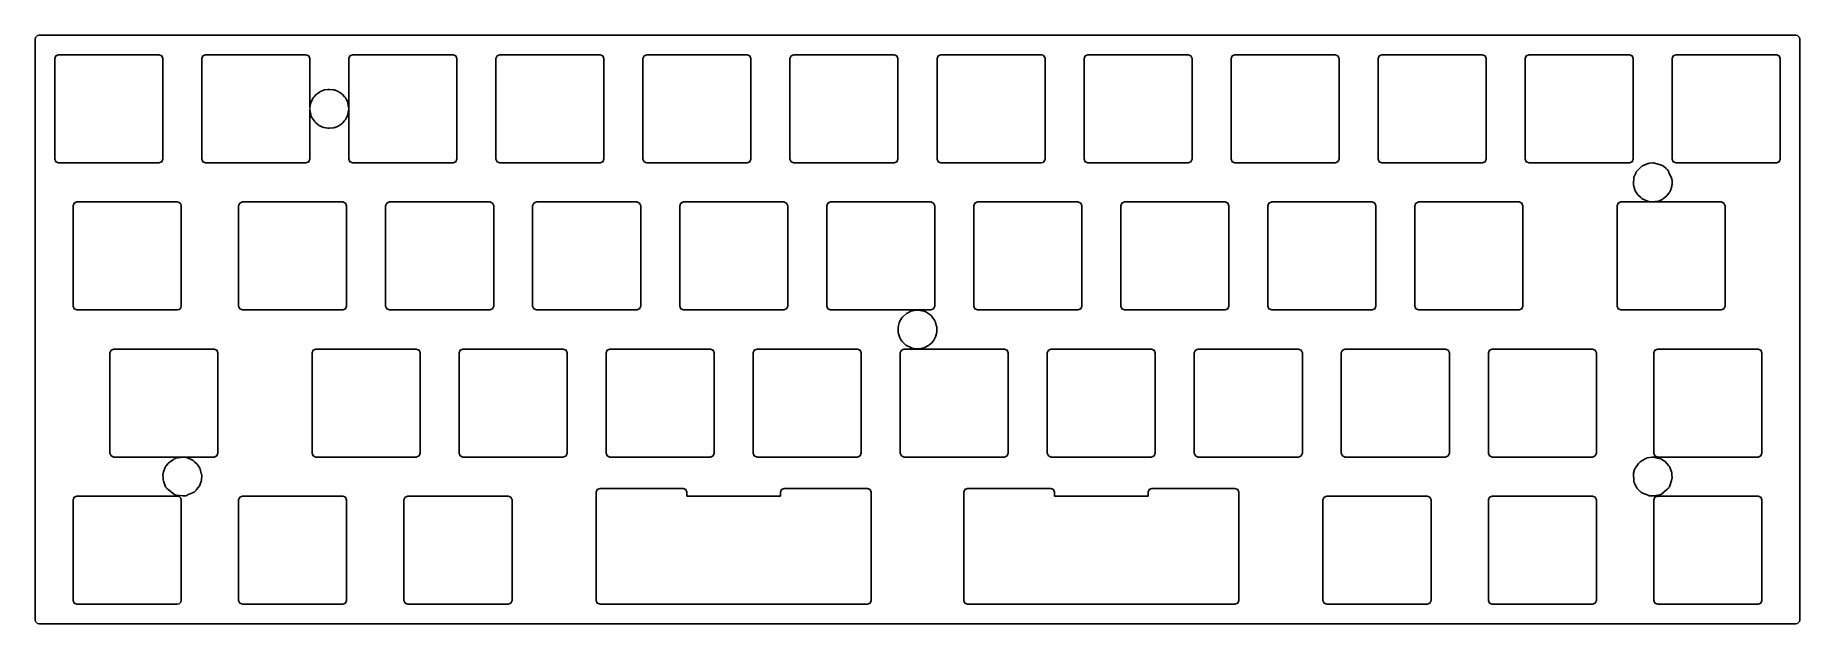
# Model space of a CAD drawing. Extents: x -114 to 114, y -38 to 38.
import ezdxf

# ---------------------------------------------------------------- set-up
doc = ezdxf.new("R2010")
doc.units = 0
doc.header["$MEASUREMENT"] = 0
doc.layers.add('VISIBLE', color=7, linetype='CONTINUOUS')

msp = doc.modelspace()

# ---------------------------------------------------------------- linework, layer by layer
at = {"layer": 'VISIBLE'}
for p, q in [((-114.3, -37.6), (-114.3, 37.6)), ((-113.8, 38.1), (113.8, 38.1)), ((114.3, 37.6), (114.3, -37.6)), ((-111.63, 35.43), (-111.78, 35.08)), ((-111.78, 35.08), (-111.78, 22.08)), ((-111.28, 35.58), (-111.63, 35.43)), ((-111.28, 35.58), (-98.28, 35.58)), ((-97.92, 35.43), (-98.28, 35.58)), ((-97.78, 35.08), (-97.92, 35.43)), ((-97.78, 22.08), (-97.78, 35.08)), ((-92.58, 35.43), (-92.73, 35.08)), ((-92.73, 35.08), (-92.73, 22.08)), ((-92.23, 35.58), (-92.58, 35.43)), ((-79.23, 35.58), (-92.23, 35.58)), ((-78.87, 35.43), (-79.23, 35.58)), ((-78.73, 35.08), (-78.87, 35.43)), ((-78.73, 28.63), (-78.73, 35.08)), ((-73.53, 35.43), (-73.68, 35.08)), ((-73.68, 22.08), (-73.68, 35.08)), ((-73.18, 35.58), (-73.53, 35.43)), ((-60.18, 35.58), (-73.18, 35.58)), ((-59.82, 35.43), (-60.18, 35.58)), ((-59.68, 35.08), (-59.82, 35.43)), ((-59.68, 22.08), (-59.68, 35.08)), ((-54.48, 35.43), (-54.63, 35.08)), ((-54.63, 35.08), (-54.63, 22.08)), ((-54.13, 35.58), (-54.48, 35.43)), ((-41.13, 35.58), (-54.13, 35.58)), ((-40.77, 35.43), (-41.13, 35.58)), ((-40.63, 35.08), (-40.77, 35.43)), ((-40.63, 22.08), (-40.63, 35.08)), ((-35.43, 35.43), (-35.58, 35.08)), ((-35.58, 35.08), (-35.58, 22.08)), ((-35.08, 35.58), (-35.43, 35.43)), ((-22.08, 35.58), (-35.08, 35.58)), ((-21.72, 35.43), (-22.08, 35.58)), ((-21.58, 35.08), (-21.72, 35.43)), ((-21.58, 22.08), (-21.58, 35.08)), ((-16.38, 35.43), (-16.52, 35.08)), ((-16.52, 35.08), (-16.52, 22.08)), ((-16.02, 35.58), (-16.38, 35.43)), ((-3.03, 35.58), (-16.02, 35.58)), ((-2.67, 35.43), (-3.03, 35.58)), ((-2.53, 35.08), (-2.67, 35.43)), ((-2.53, 22.08), (-2.53, 35.08)), ((2.67, 35.43), (2.53, 35.08)), ((2.53, 35.08), (2.53, 22.08)), ((3.03, 35.58), (2.67, 35.43)), ((16.02, 35.58), (3.03, 35.58)), ((16.27, 35.51), (16.02, 35.58)), ((16.46, 35.33), (16.27, 35.51)), ((16.46, 35.33), (16.52, 35.08)), ((16.52, 22.08), (16.52, 35.08)), ((21.72, 35.43), (21.58, 35.08)), ((21.58, 35.08), (21.58, 22.08)), ((22.08, 35.58), (21.72, 35.43)), ((35.08, 35.58), (22.08, 35.58)), ((35.43, 35.43), (35.08, 35.58)), ((35.58, 35.08), (35.43, 35.43)), ((35.58, 22.08), (35.58, 35.08)), ((40.77, 35.43), (40.63, 35.08)), ((40.63, 35.08), (40.63, 22.08)), ((41.13, 35.58), (40.77, 35.43)), ((54.13, 35.58), (41.13, 35.58)), ((54.48, 35.43), (54.13, 35.58)), ((54.63, 35.08), (54.48, 35.43)), ((54.63, 22.08), (54.63, 35.08)), ((59.82, 35.43), (59.68, 35.08)), ((59.68, 35.08), (59.68, 22.08)), ((60.18, 35.58), (59.82, 35.43)), ((73.18, 35.58), (60.18, 35.58)), ((73.18, 35.58), (73.53, 35.43)), ((73.53, 35.43), (73.68, 35.08)), ((73.68, 35.08), (73.68, 22.08)), ((78.73, 35.08), (78.87, 35.43)), ((78.73, 22.08), (78.73, 35.08)), ((78.87, 35.43), (79.23, 35.58)), ((79.23, 35.58), (92.23, 35.58)), ((92.23, 35.58), (92.58, 35.43)), ((92.58, 35.43), (92.73, 35.08)), ((92.73, 35.08), (92.73, 22.08)), ((97.78, 35.08), (97.92, 35.43)), ((97.78, 22.08), (97.78, 35.08)), ((97.92, 35.43), (98.28, 35.58)), ((98.28, 35.58), (111.28, 35.58)), ((111.28, 35.58), (111.63, 35.43)), ((111.63, 35.43), (111.78, 35.08)), ((111.78, 35.08), (111.78, 22.08)), ((-78.33, 29.94), (-78.52, 29.54)), ((-78.31, 29.97), (-78.33, 29.94)), ((-78.29, 30), (-78.31, 29.97)), ((-78.26, 30.03), (-78.29, 30)), ((-78.26, 30.03), (-78.24, 30.06)), ((-78.24, 30.06), (-78.22, 30.09)), ((-78.22, 30.09), (-77.9, 30.44)), ((-77.87, 30.46), (-77.9, 30.44)), ((-77.83, 30.5), (-77.87, 30.46)), ((-77.79, 30.54), (-77.83, 30.5)), ((-77.79, 30.54), (-77.76, 30.56)), ((-77.76, 30.56), (-77.73, 30.58)), ((-77.73, 30.58), (-77.39, 30.8)), ((-77.39, 30.8), (-77.34, 30.83)), ((-77.34, 30.83), (-77.29, 30.85)), ((-77.29, 30.85), (-77.24, 30.88)), ((-77.24, 30.88), (-76.96, 30.98)), ((-76.96, 30.98), (-76.91, 31)), ((-76.91, 31), (-76.86, 31.02)), ((-76.86, 31.02), (-76.8, 31.03)), ((-76.4, 31.08), (-76.8, 31.03)), ((-76.4, 31.08), (-76.36, 31.09)), ((-76.36, 31.09), (-76.3, 31.09)), ((-76.3, 31.09), (-76.23, 31.1)), ((-76.23, 31.1), (-76.17, 31.09)), ((-76.17, 31.09), (-75.7, 31.04)), ((-75.7, 31.04), (-75.64, 31.03)), ((-75.64, 31.03), (-75.57, 31.02)), ((-75.57, 31.02), (-75.5, 31)), ((-75.5, 31), (-75.45, 30.98)), ((-75.45, 30.98), (-75.04, 30.81)), ((-75.04, 30.81), (-75.01, 30.8)), ((-75.01, 30.8), (-74.96, 30.77)), ((-74.96, 30.77), (-74.91, 30.74)), ((-74.91, 30.74), (-74.88, 30.72)), ((-74.88, 30.72), (-74.85, 30.7)), ((-74.85, 30.7), (-74.58, 30.51)), ((-74.58, 30.51), (-74.55, 30.49)), ((-74.55, 30.49), (-74.51, 30.45)), ((-74.51, 30.45), (-74.24, 30.13)), ((-74.24, 30.13), (-74.18, 30.07)), ((-74.18, 30.07), (-74.15, 30.03)), ((-74.15, 30.03), (-74.13, 30)), ((-74.13, 30), (-74.1, 29.95)), ((-74.1, 29.95), (-74.07, 29.9)), ((-74.07, 29.9), (-73.87, 29.52)), ((-78.72, 28.69), (-78.73, 28.65)), ((-78.73, 28.65), (-78.73, 28.63)), ((-78.73, 28.52), (-78.73, 28.5)), ((-78.73, 22.08), (-78.73, 28.52)), ((-78.73, 28.5), (-78.72, 28.47)), ((-78.63, 29.22), (-78.72, 28.69)), ((-78.72, 28.47), (-78.72, 28.43)), ((-78.72, 28.43), (-78.71, 28.39)), ((-78.71, 28.39), (-78.62, 27.86)), ((-78.62, 29.26), (-78.63, 29.22)), ((-78.61, 29.3), (-78.62, 29.26)), ((-78.62, 27.86), (-78.61, 27.82)), ((-78.6, 29.33), (-78.61, 29.3)), ((-78.61, 27.82), (-78.6, 27.79)), ((-78.59, 29.37), (-78.6, 29.33)), ((-78.6, 27.79), (-78.58, 27.73)), ((-78.58, 29.41), (-78.59, 29.37)), ((-78.57, 29.44), (-78.58, 29.41)), ((-78.58, 27.73), (-78.46, 27.46)), ((-78.54, 29.49), (-78.57, 29.44)), ((-78.52, 29.54), (-78.54, 29.49)), ((-78.46, 27.46), (-78.43, 27.39)), ((-74.03, 27.33), (-73.83, 27.72)), ((-73.87, 29.52), (-73.85, 29.47)), ((-73.85, 29.47), (-73.82, 29.42)), ((-73.83, 27.72), (-73.82, 27.75)), ((-73.82, 29.42), (-73.81, 29.38)), ((-73.82, 27.75), (-73.8, 27.8)), ((-73.81, 29.38), (-73.8, 29.34)), ((-73.8, 29.34), (-73.79, 29.31)), ((-73.8, 27.8), (-73.79, 27.86)), ((-73.79, 29.31), (-73.7, 28.76)), ((-73.79, 27.86), (-73.7, 28.39)), ((-73.7, 28.76), (-73.69, 28.73)), ((-73.7, 28.39), (-73.69, 28.43)), ((-73.69, 28.73), (-73.69, 28.69)), ((-73.69, 28.69), (-73.68, 28.65)), ((-73.68, 28.5), (-73.69, 28.47)), ((-73.69, 28.47), (-73.69, 28.43)), ((-73.68, 28.65), (-73.68, 28.62)), ((-73.68, 28.62), (-73.68, 28.58)), ((-73.68, 28.58), (-73.68, 28.54)), ((-73.68, 28.54), (-73.68, 28.5)), ((-78.43, 27.39), (-78.4, 27.34)), ((-78.4, 27.34), (-78.38, 27.31)), ((-78.38, 27.31), (-78.36, 27.28)), ((-78.36, 27.28), (-78.13, 26.96)), ((-78.13, 26.96), (-78.11, 26.93)), ((-78.11, 26.93), (-78.09, 26.9)), ((-78.09, 26.9), (-78.06, 26.88)), ((-78.06, 26.88), (-78.04, 26.85)), ((-78.04, 26.85), (-77.99, 26.81)), ((-77.99, 26.81), (-77.95, 26.78)), ((-77.95, 26.78), (-77.65, 26.51)), ((-77.65, 26.51), (-77.62, 26.49)), ((-77.62, 26.49), (-77.57, 26.46)), ((-77.57, 26.46), (-77.53, 26.43)), ((-77.53, 26.43), (-77.16, 26.25)), ((-77.16, 26.25), (-77.13, 26.24)), ((-77.13, 26.24), (-77.07, 26.22)), ((-77.07, 26.22), (-77.02, 26.2)), ((-77.02, 26.2), (-76.97, 26.18)), ((-76.97, 26.18), (-76.91, 26.17)), ((-76.91, 26.17), (-76.4, 26.07)), ((-76.4, 26.07), (-76.36, 26.07)), ((-76.36, 26.07), (-76.3, 26.06)), ((-76.3, 26.06), (-76.23, 26.06)), ((-76.23, 26.06), (-76.17, 26.07)), ((-76.17, 26.07), (-75.7, 26.12)), ((-75.7, 26.12), (-75.64, 26.13)), ((-75.64, 26.13), (-75.57, 26.14)), ((-75.57, 26.14), (-75.52, 26.16)), ((-75.52, 26.16), (-75.48, 26.17)), ((-75.48, 26.17), (-75.45, 26.18)), ((-75.45, 26.18), (-75.04, 26.35)), ((-75.04, 26.35), (-75.01, 26.36)), ((-75.01, 26.36), (-74.96, 26.39)), ((-74.96, 26.39), (-74.91, 26.42)), ((-74.91, 26.42), (-74.88, 26.44)), ((-74.88, 26.44), (-74.85, 26.46)), ((-74.85, 26.46), (-74.58, 26.65)), ((-74.58, 26.65), (-74.55, 26.67)), ((-74.55, 26.67), (-74.51, 26.71)), ((-74.51, 26.71), (-74.46, 26.76)), ((-74.46, 26.76), (-74.18, 27.09)), ((-74.18, 27.09), (-74.14, 27.14)), ((-74.14, 27.14), (-74.12, 27.17)), ((-74.12, 27.17), (-74.09, 27.21)), ((-74.09, 27.21), (-74.06, 27.26)), ((-74.06, 27.26), (-74.05, 27.29)), ((-74.05, 27.29), (-74.03, 27.33)), ((-111.78, 22.08), (-111.63, 21.72)), ((-111.63, 21.72), (-111.28, 21.58)), ((-98.28, 21.58), (-111.28, 21.58)), ((-97.92, 21.72), (-98.28, 21.58)), ((-97.78, 22.08), (-97.92, 21.72)), ((-92.58, 21.72), (-92.73, 22.08)), ((-92.23, 21.58), (-92.58, 21.72)), ((-79.23, 21.58), (-92.23, 21.58)), ((-79.23, 21.58), (-78.87, 21.72)), ((-78.87, 21.72), (-78.73, 22.08)), ((-73.68, 22.08), (-73.53, 21.72)), ((-73.53, 21.72), (-73.18, 21.58)), ((-73.18, 21.58), (-60.18, 21.58)), ((-60.18, 21.58), (-59.82, 21.72)), ((-59.82, 21.72), (-59.68, 22.08)), ((-54.63, 22.08), (-54.48, 21.72)), ((-54.48, 21.72), (-54.13, 21.58)), ((-54.13, 21.58), (-41.13, 21.58)), ((-41.13, 21.58), (-40.77, 21.72)), ((-40.77, 21.72), (-40.63, 22.08)), ((-35.58, 22.08), (-35.43, 21.72)), ((-35.43, 21.72), (-35.08, 21.58)), ((-35.08, 21.58), (-22.08, 21.58)), ((-22.08, 21.58), (-21.72, 21.72)), ((-21.72, 21.72), (-21.58, 22.08)), ((-16.52, 22.08), (-16.38, 21.72)), ((-16.38, 21.72), (-16.02, 21.58)), ((-16.02, 21.58), (-3.03, 21.58)), ((-3.03, 21.58), (-2.67, 21.72)), ((-2.67, 21.72), (-2.53, 22.08)), ((2.67, 21.72), (2.53, 22.08)), ((3.03, 21.58), (2.67, 21.72)), ((16.02, 21.58), (3.03, 21.58)), ((16.27, 21.64), (16.02, 21.58)), ((16.46, 21.83), (16.27, 21.64)), ((16.52, 22.08), (16.46, 21.83)), ((21.72, 21.72), (21.58, 22.08)), ((22.08, 21.58), (21.72, 21.72)), ((22.08, 21.58), (35.08, 21.58)), ((35.08, 21.58), (35.43, 21.72)), ((35.43, 21.72), (35.58, 22.08)), ((40.63, 22.08), (40.77, 21.72)), ((40.77, 21.72), (41.13, 21.58)), ((41.13, 21.58), (54.13, 21.58)), ((54.13, 21.58), (54.48, 21.72)), ((54.48, 21.72), (54.63, 22.08)), ((59.68, 22.08), (59.82, 21.72)), ((59.82, 21.72), (60.18, 21.58)), ((60.18, 21.58), (73.18, 21.58)), ((73.53, 21.72), (73.18, 21.58)), ((73.68, 22.08), (73.53, 21.72)), ((78.87, 21.72), (78.73, 22.08)), ((79.23, 21.58), (78.87, 21.72)), ((92.23, 21.58), (79.23, 21.58)), ((92.58, 21.72), (92.23, 21.58)), ((92.73, 22.08), (92.58, 21.72)), ((93.66, 20.97), (93.18, 20.49)), ((93.69, 21), (93.66, 20.97)), ((93.71, 21.03), (93.69, 21)), ((93.74, 21.05), (93.71, 21.03)), ((93.81, 21.12), (93.74, 21.05)), ((93.85, 21.15), (93.81, 21.12)), ((93.9, 21.18), (93.85, 21.15)), ((93.95, 21.21), (93.9, 21.18)), ((94.46, 21.42), (93.95, 21.21)), ((94.5, 21.44), (94.46, 21.42)), ((94.53, 21.45), (94.5, 21.44)), ((94.56, 21.47), (94.53, 21.45)), ((94.62, 21.49), (94.56, 21.47)), ((94.67, 21.5), (94.62, 21.49)), ((94.71, 21.51), (94.67, 21.5)), ((94.75, 21.51), (94.71, 21.51)), ((94.82, 21.52), (94.75, 21.51)), ((94.86, 21.52), (94.82, 21.52)), ((95.29, 21.58), (94.86, 21.52)), ((95.33, 21.58), (95.29, 21.58)), ((95.38, 21.57), (95.33, 21.58)), ((95.44, 21.56), (95.38, 21.57)), ((95.51, 21.55), (95.44, 21.56)), ((95.51, 21.55), (96.4, 21.27)), ((96.4, 21.27), (96.44, 21.26)), ((96.44, 21.26), (96.47, 21.25)), ((96.51, 21.23), (96.47, 21.25)), ((96.54, 21.22), (96.51, 21.23)), ((96.54, 21.22), (96.58, 21.2)), ((96.58, 21.2), (96.61, 21.18)), ((96.61, 21.18), (96.66, 21.15)), ((97, 20.84), (96.66, 21.15)), ((97, 20.84), (97.04, 20.8)), ((97.07, 20.78), (97.04, 20.8)), ((97.11, 20.74), (97.07, 20.78)), ((97.15, 20.7), (97.11, 20.74)), ((97.15, 20.7), (97.19, 20.66)), ((97.22, 20.61), (97.19, 20.66)), ((97.22, 20.61), (97.24, 20.58)), ((97.28, 20.52), (97.24, 20.58)), ((97.92, 21.72), (97.78, 22.08)), ((98.28, 21.58), (97.92, 21.72)), ((111.28, 21.58), (98.28, 21.58)), ((111.63, 21.72), (111.28, 21.58)), ((111.78, 22.08), (111.63, 21.72)), ((92.76, 18.97), (92.8, 19.63)), ((92.76, 18.93), (92.76, 18.97)), ((92.76, 18.89), (92.76, 18.93)), ((92.76, 18.86), (92.76, 18.89)), ((92.76, 18.82), (92.76, 18.86)), ((92.76, 18.78), (92.76, 18.82)), ((92.76, 18.74), (92.76, 18.78)), ((92.77, 18.71), (92.76, 18.74)), ((92.78, 18.67), (92.77, 18.71)), ((92.79, 18.61), (92.78, 18.67)), ((92.81, 18.56), (92.79, 18.61)), ((92.8, 19.63), (92.81, 19.67)), ((92.81, 19.67), (92.82, 19.7)), ((92.92, 18.1), (92.81, 18.56)), ((92.82, 19.74), (92.84, 19.78)), ((92.82, 19.7), (92.82, 19.74)), ((92.84, 19.78), (92.85, 19.81)), ((92.85, 19.81), (93.05, 20.26)), ((93.05, 20.26), (93.07, 20.29)), ((93.07, 20.29), (93.08, 20.33)), ((93.08, 20.33), (93.1, 20.36)), ((93.1, 20.36), (93.12, 20.41)), ((93.12, 20.41), (93.16, 20.46)), ((93.16, 20.46), (93.18, 20.49)), ((97.3, 20.48), (97.28, 20.52)), ((97.31, 20.45), (97.3, 20.48)), ((97.33, 20.4), (97.31, 20.45)), ((97.35, 20.34), (97.33, 20.4)), ((97.73, 19.53), (97.35, 20.34)), ((97.64, 18.24), (97.73, 18.58)), ((97.73, 19.53), (97.74, 19.49)), ((97.73, 18.58), (97.74, 18.61)), ((97.74, 19.45), (97.74, 19.49)), ((97.75, 19.42), (97.74, 19.45)), ((97.74, 18.65), (97.75, 18.71)), ((97.74, 18.61), (97.74, 18.65)), ((97.75, 19.38), (97.75, 19.42)), ((97.76, 19.34), (97.75, 19.38)), ((97.75, 18.71), (97.76, 18.76)), ((97.76, 19.31), (97.76, 19.34)), ((97.76, 19.27), (97.76, 19.31)), ((97.76, 18.76), (97.76, 19.27)), ((-109.25, 16.38), (-109.4, 16.03)), ((-109.4, 16.03), (-109.4, 3.03)), ((-108.9, 16.53), (-109.25, 16.38)), ((-95.9, 16.53), (-108.9, 16.53)), ((-95.9, 16.53), (-95.65, 16.46)), ((-95.46, 16.28), (-95.65, 16.46)), ((-95.4, 16.03), (-95.46, 16.28)), ((-95.4, 3.03), (-95.4, 16.03)), ((-87.82, 16.38), (-87.96, 16.03)), ((-87.96, 16.03), (-87.96, 3.03)), ((-87.82, 16.38), (-87.46, 16.53)), ((-87.46, 16.53), (-74.46, 16.53)), ((-74.11, 16.38), (-74.46, 16.53)), ((-73.96, 16.03), (-74.11, 16.38)), ((-73.96, 3.03), (-73.96, 16.03)), ((-68.77, 16.38), (-68.92, 16.03)), ((-68.92, 16.03), (-68.92, 3.03)), ((-68.42, 16.53), (-68.77, 16.38)), ((-55.41, 16.53), (-68.42, 16.53)), ((-55.06, 16.38), (-55.41, 16.53)), ((-54.91, 16.03), (-55.06, 16.38)), ((-54.91, 3.03), (-54.91, 16.03)), ((-49.72, 16.38), (-49.86, 16.03)), ((-49.86, 16.03), (-49.86, 3.03)), ((-49.36, 16.53), (-49.72, 16.38)), ((-36.36, 16.53), (-49.36, 16.53)), ((-36.01, 16.38), (-36.36, 16.53)), ((-35.86, 16.03), (-36.01, 16.38)), ((-35.86, 3.03), (-35.86, 16.03)), ((-30.67, 16.38), (-30.81, 16.03)), ((-30.81, 16.03), (-30.81, 3.03)), ((-30.31, 16.53), (-30.67, 16.38)), ((-17.31, 16.53), (-30.31, 16.53)), ((-16.96, 16.38), (-17.31, 16.53)), ((-16.81, 16.03), (-16.96, 16.38)), ((-16.81, 3.03), (-16.81, 16.03)), ((-11.62, 16.38), (-11.76, 16.03)), ((-11.76, 16.03), (-11.76, 3.03)), ((-11.26, 16.53), (-11.62, 16.38)), ((1.74, 16.53), (-11.26, 16.53)), ((1.74, 16.53), (2.09, 16.38)), ((2.09, 16.38), (2.24, 16.03)), ((2.24, 16.03), (2.24, 3.03)), ((7.29, 16.03), (7.43, 16.38)), ((7.29, 3.03), (7.29, 16.03)), ((7.43, 16.38), (7.79, 16.53)), ((7.79, 16.53), (20.79, 16.53)), ((20.79, 16.53), (21.14, 16.38)), ((21.14, 16.38), (21.29, 16.03)), ((21.29, 16.03), (21.29, 3.03)), ((26.34, 16.03), (26.49, 16.38)), ((26.34, 3.03), (26.34, 16.03)), ((26.49, 16.38), (26.84, 16.53)), ((39.84, 16.53), (26.84, 16.53)), ((40.19, 16.38), (39.84, 16.53)), ((40.34, 16.03), (40.19, 16.38)), ((40.34, 3.03), (40.34, 16.03)), ((45.53, 16.38), (45.39, 16.03)), ((45.39, 16.03), (45.39, 3.03)), ((45.89, 16.53), (45.53, 16.38)), ((58.89, 16.53), (45.89, 16.53)), ((59.24, 16.38), (58.89, 16.53)), ((59.39, 16.03), (59.24, 16.38)), ((59.39, 3.03), (59.39, 16.03)), ((64.58, 16.38), (64.44, 16.03)), ((64.44, 16.03), (64.44, 3.03)), ((64.94, 16.53), (64.58, 16.38)), ((64.94, 16.53), (77.94, 16.53)), ((77.94, 16.53), (78.29, 16.38)), ((78.29, 16.38), (78.44, 16.03)), ((78.44, 16.03), (78.44, 3.03)), ((90.63, 16.03), (90.78, 16.38)), ((90.63, 3.03), (90.63, 16.03)), ((90.78, 16.38), (91.13, 16.53)), ((91.13, 16.53), (104.13, 16.53)), ((92.94, 18.04), (92.92, 18.1)), ((92.97, 17.99), (92.94, 18.04)), ((93, 17.94), (92.97, 17.99)), ((93.23, 17.55), (93, 17.94)), ((93.25, 17.52), (93.23, 17.55)), ((93.27, 17.49), (93.25, 17.52)), ((93.32, 17.43), (93.27, 17.49)), ((93.68, 17.12), (93.32, 17.43)), ((93.7, 17.09), (93.68, 17.12)), ((93.77, 17.03), (93.7, 17.09)), ((93.82, 16.99), (93.77, 17.03)), ((93.86, 16.96), (93.82, 16.99)), ((93.91, 16.94), (93.86, 16.96)), ((93.95, 16.92), (93.91, 16.94)), ((93.98, 16.9), (93.95, 16.92)), ((94.02, 16.89), (93.98, 16.9)), ((94.57, 16.63), (94.02, 16.89)), ((94.63, 16.61), (94.57, 16.63)), ((94.68, 16.6), (94.63, 16.61)), ((94.72, 16.59), (94.68, 16.6)), ((94.76, 16.58), (94.72, 16.59)), ((94.81, 16.58), (94.76, 16.58)), ((95.2, 16.53), (94.81, 16.58)), ((95.25, 16.53), (95.2, 16.53)), ((95.29, 16.53), (95.25, 16.53)), ((95.55, 16.55), (95.29, 16.53)), ((95.61, 16.56), (95.55, 16.55)), ((95.67, 16.56), (95.61, 16.56)), ((95.72, 16.58), (95.67, 16.56)), ((95.77, 16.59), (95.72, 16.58)), ((96.12, 16.68), (95.77, 16.59)), ((96.15, 16.69), (96.12, 16.68)), ((96.19, 16.71), (96.15, 16.69)), ((96.22, 16.72), (96.19, 16.71)), ((96.48, 16.85), (96.22, 16.72)), ((96.48, 16.85), (96.51, 16.87)), ((96.51, 16.87), (96.55, 16.89)), ((96.55, 16.89), (96.59, 16.92)), ((96.59, 16.92), (96.66, 16.96)), ((96.66, 16.96), (96.97, 17.21)), ((96.97, 17.21), (97.03, 17.26)), ((97.07, 17.3), (97.03, 17.26)), ((97.1, 17.35), (97.07, 17.3)), ((97.1, 17.35), (97.14, 17.39)), ((97.14, 17.39), (97.38, 17.7)), ((97.38, 17.7), (97.4, 17.73)), ((97.43, 17.78), (97.4, 17.73)), ((97.43, 17.78), (97.46, 17.83)), ((97.46, 17.83), (97.59, 18.09)), ((97.59, 18.09), (97.6, 18.13)), ((97.6, 18.13), (97.62, 18.16)), ((97.62, 18.16), (97.63, 18.2)), ((97.63, 18.2), (97.64, 18.24)), ((104.13, 16.53), (104.49, 16.38)), ((104.49, 16.38), (104.63, 16.03)), ((104.63, 16.03), (104.63, 3.03)), ((-109.4, 3.03), (-109.25, 2.67)), ((-109.25, 2.67), (-108.9, 2.53)), ((-108.9, 2.53), (-95.9, 2.53)), ((-95.9, 2.53), (-95.65, 2.59)), ((-95.65, 2.59), (-95.46, 2.78)), ((-95.46, 2.78), (-95.4, 3.03)), ((-87.96, 3.03), (-87.82, 2.67)), ((-87.82, 2.67), (-87.46, 2.53)), ((-87.46, 2.53), (-74.46, 2.53)), ((-74.46, 2.53), (-74.11, 2.67)), ((-74.11, 2.67), (-73.96, 3.03)), ((-68.92, 3.03), (-68.77, 2.67)), ((-68.77, 2.67), (-68.42, 2.53)), ((-68.42, 2.53), (-55.41, 2.53)), ((-55.41, 2.53), (-55.06, 2.67)), ((-55.06, 2.67), (-54.91, 3.03)), ((-49.86, 3.03), (-49.72, 2.67)), ((-49.72, 2.67), (-49.36, 2.53)), ((-49.36, 2.53), (-36.36, 2.53)), ((-36.36, 2.53), (-36.01, 2.67)), ((-36.01, 2.67), (-35.86, 3.03)), ((-30.81, 3.03), (-30.67, 2.67)), ((-30.67, 2.67), (-30.31, 2.53)), ((-30.31, 2.53), (-17.31, 2.53)), ((-17.31, 2.53), (-16.96, 2.67)), ((-16.96, 2.67), (-16.81, 3.03)), ((-11.76, 3.03), (-11.62, 2.67)), ((-11.62, 2.67), (-11.26, 2.53)), ((-11.26, 2.53), (0, 2.53)), ((-1.01, 2.3), (-1.35, 2.13)), ((-0.97, 2.33), (-1.01, 2.3)), ((-0.91, 2.35), (-0.97, 2.33)), ((-0.86, 2.37), (-0.91, 2.35)), ((-0.81, 2.38), (-0.86, 2.37)), ((-0.22, 2.5), (-0.81, 2.38)), ((-0.19, 2.5), (-0.22, 2.5)), ((-0.15, 2.51), (-0.19, 2.5)), ((-0.11, 2.52), (-0.15, 2.51)), ((-0.07, 2.52), (-0.11, 2.52)), ((-0.04, 2.52), (-0.07, 2.52)), ((0, 2.53), (-0.04, 2.52)), ((1.74, 2.53), (0, 2.53)), ((0, 2.53), (0.04, 2.52)), ((0.04, 2.52), (0.07, 2.52)), ((0.07, 2.52), (0.11, 2.52)), ((0.11, 2.52), (0.15, 2.51)), ((0.15, 2.51), (0.82, 2.37)), ((0.82, 2.37), (0.86, 2.36)), ((0.86, 2.36), (0.89, 2.35)), ((0.89, 2.35), (0.95, 2.34)), ((0.95, 2.34), (1, 2.32)), ((1, 2.32), (1.05, 2.29)), ((1.05, 2.29), (1.1, 2.27)), ((2.09, 2.67), (1.74, 2.53)), ((2.24, 3.03), (2.09, 2.67)), ((7.43, 2.67), (7.29, 3.03)), ((7.43, 2.67), (7.79, 2.53)), ((7.79, 2.53), (20.79, 2.53)), ((21.14, 2.67), (20.79, 2.53)), ((21.29, 3.03), (21.14, 2.67)), ((26.49, 2.67), (26.34, 3.03)), ((26.84, 2.53), (26.49, 2.67)), ((26.84, 2.53), (39.84, 2.53)), ((39.84, 2.53), (40.19, 2.67)), ((40.19, 2.67), (40.34, 3.03)), ((45.39, 3.03), (45.53, 2.67)), ((45.89, 2.53), (45.53, 2.67)), ((45.89, 2.53), (58.89, 2.53)), ((58.89, 2.53), (59.24, 2.67)), ((59.24, 2.67), (59.39, 3.03)), ((64.44, 3.03), (64.58, 2.67)), ((64.58, 2.67), (64.94, 2.53)), ((77.94, 2.53), (64.94, 2.53)), ((78.29, 2.67), (77.94, 2.53)), ((78.44, 3.03), (78.29, 2.67)), ((90.78, 2.67), (90.63, 3.03)), ((91.13, 2.53), (90.78, 2.67)), ((104.13, 2.53), (91.13, 2.53)), ((104.49, 2.67), (104.13, 2.53)), ((104.63, 3.03), (104.49, 2.67)), ((-2.49, 0.33), (-2.5, 0.29)), ((-2.5, 0.29), (-2.5, 0.25)), ((-2.5, 0.25), (-2.5, 0.21)), ((-2.5, 0.21), (-2.49, -0.36)), ((-2.48, 0.4), (-2.49, 0.36)), ((-2.49, 0.36), (-2.49, 0.33)), ((-2.46, 0.51), (-2.48, 0.44)), ((-2.48, 0.44), (-2.48, 0.4)), ((-2.37, 0.86), (-2.46, 0.51)), ((-2.35, 0.93), (-2.37, 0.86)), ((-2.32, 0.98), (-2.35, 0.93)), ((-2.28, 1.07), (-2.32, 0.98)), ((-2.03, 1.49), (-2.28, 1.07)), ((-2, 1.54), (-2.03, 1.49)), ((-1.97, 1.58), (-2, 1.54)), ((-1.94, 1.61), (-1.97, 1.58)), ((-1.9, 1.65), (-1.94, 1.61)), ((-1.86, 1.69), (-1.9, 1.65)), ((-1.48, 2.04), (-1.86, 1.69)), ((-1.43, 2.08), (-1.48, 2.04)), ((-1.39, 2.11), (-1.43, 2.08)), ((-1.35, 2.13), (-1.39, 2.11)), ((1.1, 2.27), (1.58, 1.94)), ((1.58, 1.94), (1.62, 1.92)), ((1.62, 1.92), (1.66, 1.89)), ((1.66, 1.89), (1.71, 1.85)), ((1.71, 1.85), (1.73, 1.83)), ((1.73, 1.83), (1.76, 1.8)), ((1.76, 1.8), (1.79, 1.77)), ((1.79, 1.77), (1.81, 1.75)), ((1.85, 1.7), (1.81, 1.75)), ((1.85, 1.7), (2.2, 1.2)), ((2.2, 1.2), (2.23, 1.16)), ((2.23, 1.16), (2.25, 1.12)), ((2.25, 1.12), (2.28, 1.07)), ((2.28, 1.07), (2.3, 1.02)), ((2.3, 1.02), (2.32, 0.97)), ((2.32, 0.97), (2.34, 0.92)), ((2.34, 0.92), (2.35, 0.88)), ((2.35, 0.88), (2.48, 0.44)), ((2.48, 0.44), (2.49, 0.4)), ((2.49, 0.4), (2.5, 0.37)), ((2.5, 0.37), (2.5, 0.33)), ((2.5, 0.33), (2.5, 0.29)), ((2.5, 0.29), (2.51, 0.25)), ((2.5, -0.27), (2.51, 0.25)), ((-2.49, -0.36), (-2.49, -0.4)), ((-2.49, -0.4), (-2.49, -0.44)), ((-2.49, -0.44), (-2.48, -0.47)), ((-2.48, -0.47), (-2.47, -0.51)), ((-2.47, -0.51), (-2.46, -0.55)), ((-2.46, -0.55), (-2.32, -0.96)), ((-2.32, -0.96), (-2.31, -1.01)), ((-2.31, -1.01), (-2.29, -1.07)), ((-2.26, -1.12), (-2.29, -1.07)), ((-2.26, -1.12), (-2.24, -1.17)), ((-2.24, -1.17), (-2.01, -1.5)), ((-2.01, -1.5), (-1.96, -1.58)), ((-1.96, -1.58), (-1.92, -1.62)), ((-1.92, -1.62), (-1.89, -1.66)), ((-1.89, -1.66), (-1.85, -1.7)), ((-1.85, -1.7), (-1.82, -1.73)), ((-1.82, -1.73), (-1.77, -1.76)), ((-1.49, -2.04), (-1.77, -1.76)), ((-1.49, -2.04), (-1.41, -2.09)), ((-1.41, -2.09), (-0.85, -2.34)), ((1.01, -2.3), (1.35, -2.13)), ((1.35, -2.13), (1.39, -2.11)), ((1.39, -2.11), (1.43, -2.08)), ((1.43, -2.08), (1.48, -2.04)), ((1.48, -2.04), (1.7, -1.86)), ((1.7, -1.86), (1.73, -1.84)), ((1.73, -1.84), (1.76, -1.81)), ((1.76, -1.81), (1.78, -1.78)), ((1.78, -1.78), (1.81, -1.75)), ((1.81, -1.75), (2.03, -1.5)), ((2.03, -1.5), (2.06, -1.45)), ((2.06, -1.45), (2.09, -1.41)), ((2.09, -1.41), (2.11, -1.38)), ((2.11, -1.38), (2.26, -1.12)), ((2.26, -1.12), (2.29, -1.07)), ((2.29, -1.07), (2.31, -1.02)), ((2.31, -1.02), (2.33, -0.96)), ((2.33, -0.96), (2.45, -0.54)), ((2.45, -0.54), (2.47, -0.49)), ((2.47, -0.49), (2.48, -0.45)), ((2.48, -0.41), (2.49, -0.38)), ((2.48, -0.45), (2.48, -0.41)), ((2.49, -0.34), (2.5, -0.3)), ((2.49, -0.38), (2.49, -0.34)), ((2.5, -0.3), (2.5, -0.27)), ((-104.63, -3.03), (-104.49, -2.67)), ((-104.63, -16.03), (-104.63, -3.03)), ((-104.49, -2.67), (-104.13, -2.53)), ((-104.13, -2.53), (-91.13, -2.53)), ((-91.13, -2.53), (-90.78, -2.67)), ((-90.63, -3.03), (-90.78, -2.67)), ((-90.63, -16.03), (-90.63, -3.03)), ((-78.29, -2.67), (-78.44, -3.03)), ((-78.44, -3.03), (-78.44, -16.03)), ((-77.94, -2.53), (-78.29, -2.67)), ((-64.94, -2.53), (-77.94, -2.53)), ((-64.58, -2.67), (-64.94, -2.53)), ((-64.44, -3.03), (-64.58, -2.67)), ((-64.44, -16.03), (-64.44, -3.03)), ((-59.24, -2.67), (-59.39, -3.03)), ((-59.39, -3.03), (-59.39, -16.03)), ((-58.89, -2.53), (-59.24, -2.67)), ((-45.89, -2.53), (-58.89, -2.53)), ((-45.53, -2.67), (-45.89, -2.53)), ((-45.39, -3.03), (-45.53, -2.67)), ((-45.39, -16.03), (-45.39, -3.03)), ((-40.19, -2.67), (-40.34, -3.03)), ((-40.34, -3.03), (-40.34, -16.03)), ((-39.84, -2.53), (-40.19, -2.67)), ((-26.84, -2.53), (-39.84, -2.53)), ((-26.49, -2.67), (-26.84, -2.53)), ((-26.34, -3.03), (-26.49, -2.67)), ((-26.34, -16.03), (-26.34, -3.03)), ((-21.14, -2.67), (-21.29, -3.03)), ((-21.29, -3.03), (-21.29, -16.03)), ((-20.79, -2.53), (-21.14, -2.67)), ((-7.79, -2.53), (-20.79, -2.53)), ((-7.43, -2.67), (-7.79, -2.53)), ((-7.29, -3.03), (-7.43, -2.67)), ((-7.29, -16.03), (-7.29, -3.03)), ((-2.09, -2.67), (-2.24, -3.03)), ((-2.24, -3.03), (-2.24, -16.03)), ((-1.74, -2.53), (-2.09, -2.67)), ((0, -2.53), (-1.74, -2.53)), ((-0.85, -2.34), (-0.8, -2.37)), ((-0.8, -2.37), (-0.75, -2.39)), ((-0.75, -2.39), (-0.69, -2.41)), ((-0.69, -2.41), (-0.64, -2.43)), ((-0.64, -2.43), (-0.61, -2.44)), ((-0.61, -2.44), (-0.57, -2.45)), ((-0.57, -2.45), (-0.53, -2.45)), ((-0.53, -2.45), (-0.49, -2.46)), ((-0.49, -2.46), (-0.46, -2.46)), ((-0.46, -2.46), (-0.04, -2.52)), ((-0.04, -2.52), (0, -2.53)), ((0, -2.53), (0.04, -2.52)), ((0, -2.53), (11.26, -2.53)), ((0.04, -2.52), (0.07, -2.52)), ((0.07, -2.52), (0.11, -2.52)), ((0.11, -2.52), (0.15, -2.51)), ((0.15, -2.51), (0.19, -2.5)), ((0.19, -2.5), (0.22, -2.5)), ((0.22, -2.5), (0.81, -2.38)), ((0.81, -2.38), (0.86, -2.37)), ((0.86, -2.37), (0.91, -2.35)), ((0.91, -2.35), (0.97, -2.33)), ((0.97, -2.33), (1.01, -2.3)), ((11.62, -2.67), (11.26, -2.53)), ((11.76, -3.03), (11.62, -2.67)), ((11.76, -16.03), (11.76, -3.03)), ((16.81, -3.03), (16.96, -2.67)), ((16.81, -16.03), (16.81, -3.03)), ((16.96, -2.67), (17.31, -2.53)), ((17.31, -2.53), (30.31, -2.53)), ((30.67, -2.67), (30.31, -2.53)), ((30.67, -2.67), (30.81, -3.03)), ((30.81, -3.03), (30.81, -16.03)), ((35.86, -3.03), (36.01, -2.67)), ((35.86, -16.03), (35.86, -3.03)), ((36.36, -2.53), (36.01, -2.67)), ((36.36, -2.53), (49.36, -2.53)), ((49.72, -2.67), (49.36, -2.53)), ((49.72, -2.67), (49.86, -3.03)), ((49.86, -3.03), (49.86, -16.03)), ((54.91, -3.03), (55.06, -2.67)), ((54.91, -16.03), (54.91, -3.03)), ((55.41, -2.53), (55.06, -2.67)), ((55.41, -2.53), (68.42, -2.53)), ((68.42, -2.53), (68.77, -2.67)), ((68.77, -2.67), (68.92, -3.03)), ((68.92, -3.03), (68.92, -16.03)), ((73.96, -3.03), (74.11, -2.67)), ((73.96, -16.03), (73.96, -3.03)), ((74.11, -2.67), (74.46, -2.53)), ((74.46, -2.53), (87.46, -2.53)), ((87.46, -2.53), (87.82, -2.67)), ((87.82, -2.67), (87.96, -3.03)), ((87.96, -3.03), (87.96, -16.03)), ((95.4, -3.03), (95.54, -2.67)), ((95.4, -16.03), (95.4, -3.03)), ((95.54, -2.67), (95.9, -2.53)), ((95.9, -2.53), (108.9, -2.53)), ((108.9, -2.53), (109.25, -2.67)), ((109.25, -2.67), (109.4, -3.03)), ((109.4, -3.03), (109.4, -16.03)), ((-104.49, -16.38), (-104.63, -16.03)), ((-104.13, -16.53), (-104.49, -16.38)), ((-104.13, -16.53), (-91.13, -16.53)), ((-97.68, -18.44), (-97.46, -17.83)), ((-97.46, -17.83), (-97.43, -17.78)), ((-97.43, -17.78), (-97.4, -17.73)), ((-97.4, -17.73), (-97.38, -17.7)), ((-97.38, -17.7), (-97.14, -17.39)), ((-97.14, -17.39), (-97.1, -17.35)), ((-97.1, -17.35), (-97.07, -17.3)), ((-97.07, -17.3), (-97.03, -17.26)), ((-97.03, -17.26), (-96.97, -17.21)), ((-96.97, -17.21), (-96.39, -16.83)), ((-96.39, -16.83), (-96.33, -16.79)), ((-96.33, -16.79), (-96.29, -16.76)), ((-96.29, -16.76), (-96.25, -16.74)), ((-96.25, -16.74), (-96.22, -16.72)), ((-96.22, -16.72), (-96.19, -16.71)), ((-96.19, -16.71), (-96.15, -16.69)), ((-96.15, -16.69), (-96.12, -16.68)), ((-96.12, -16.68), (-95.51, -16.57)), ((-95.51, -16.57), (-95.46, -16.55)), ((-95.46, -16.55), (-95.4, -16.54)), ((-95.4, -16.54), (-95.35, -16.53)), ((-95.35, -16.53), (-95.29, -16.53)), ((-95.29, -16.53), (-95.25, -16.53)), ((-95.25, -16.53), (-95.2, -16.53)), ((-95.2, -16.53), (-94.81, -16.58)), ((-94.81, -16.58), (-94.76, -16.58)), ((-94.76, -16.58), (-94.72, -16.59)), ((-94.72, -16.59), (-94.68, -16.6)), ((-94.68, -16.6), (-94.63, -16.61)), ((-94.63, -16.61), (-94.57, -16.63)), ((-94.57, -16.63), (-94.02, -16.89)), ((-94.02, -16.89), (-93.98, -16.9)), ((-93.98, -16.9), (-93.95, -16.92)), ((-93.95, -16.92), (-93.91, -16.94)), ((-93.91, -16.94), (-93.86, -16.96)), ((-93.86, -16.96), (-93.82, -16.99)), ((-93.82, -16.99), (-93.77, -17.03)), ((-93.77, -17.03), (-93.7, -17.09)), ((-93.7, -17.09), (-93.68, -17.12)), ((-93.68, -17.12), (-93.32, -17.43)), ((-93.32, -17.43), (-93.27, -17.49)), ((-93.27, -17.49), (-93.25, -17.52)), ((-93.25, -17.52), (-93.23, -17.55)), ((-93.23, -17.55), (-93, -17.94)), ((-93, -17.94), (-92.97, -17.99)), ((-92.97, -17.99), (-92.94, -18.04)), ((-92.94, -18.04), (-92.92, -18.1)), ((-92.92, -18.1), (-92.79, -18.65)), ((-91.13, -16.53), (-90.78, -16.38)), ((-90.78, -16.38), (-90.63, -16.03)), ((-78.44, -16.03), (-78.29, -16.38)), ((-78.29, -16.38), (-77.94, -16.53)), ((-77.94, -16.53), (-64.94, -16.53)), ((-64.94, -16.53), (-64.58, -16.38)), ((-64.58, -16.38), (-64.44, -16.03)), ((-59.39, -16.03), (-59.24, -16.38)), ((-59.24, -16.38), (-58.89, -16.53)), ((-58.89, -16.53), (-45.89, -16.53)), ((-45.89, -16.53), (-45.53, -16.38)), ((-45.53, -16.38), (-45.39, -16.03)), ((-40.34, -16.03), (-40.19, -16.38)), ((-40.19, -16.38), (-39.84, -16.53)), ((-39.84, -16.53), (-26.84, -16.53)), ((-26.84, -16.53), (-26.49, -16.38)), ((-26.49, -16.38), (-26.34, -16.03)), ((-21.29, -16.03), (-21.14, -16.38)), ((-21.14, -16.38), (-20.79, -16.53)), ((-20.79, -16.53), (-7.79, -16.53)), ((-7.79, -16.53), (-7.43, -16.38)), ((-7.43, -16.38), (-7.29, -16.03)), ((-2.24, -16.03), (-2.09, -16.38)), ((-2.09, -16.38), (-1.74, -16.53)), ((11.26, -16.53), (-1.74, -16.53)), ((11.26, -16.53), (11.62, -16.38)), ((11.62, -16.38), (11.76, -16.03)), ((16.96, -16.38), (16.81, -16.03)), ((17.31, -16.53), (16.96, -16.38)), ((17.31, -16.53), (30.31, -16.53)), ((30.67, -16.38), (30.31, -16.53)), ((30.81, -16.03), (30.67, -16.38)), ((36.01, -16.38), (35.86, -16.03)), ((36.36, -16.53), (36.01, -16.38)), ((49.36, -16.53), (36.36, -16.53)), ((49.72, -16.38), (49.36, -16.53)), ((49.86, -16.03), (49.72, -16.38)), ((55.06, -16.38), (54.91, -16.03)), ((55.41, -16.53), (55.06, -16.38)), ((55.41, -16.53), (68.42, -16.53)), ((68.77, -16.38), (68.42, -16.53)), ((68.92, -16.03), (68.77, -16.38)), ((74.11, -16.38), (73.96, -16.03)), ((74.46, -16.53), (74.11, -16.38)), ((74.46, -16.53), (87.46, -16.53)), ((87.82, -16.38), (87.46, -16.53)), ((87.96, -16.03), (87.82, -16.38)), ((92.78, -18.6), (92.91, -18.13)), ((92.91, -18.13), (92.93, -18.06)), ((92.93, -18.06), (92.96, -18.01)), ((92.96, -18.01), (92.98, -17.96)), ((92.98, -17.96), (93.01, -17.91)), ((93.01, -17.91), (93.42, -17.37)), ((93.42, -17.37), (93.44, -17.33)), ((93.44, -17.33), (93.46, -17.3)), ((93.46, -17.3), (93.5, -17.26)), ((93.5, -17.26), (93.55, -17.21)), ((93.55, -17.21), (93.6, -17.16)), ((93.6, -17.16), (93.65, -17.12)), ((93.65, -17.12), (94.29, -16.75)), ((94.29, -16.75), (94.34, -16.72)), ((94.34, -16.72), (94.39, -16.69)), ((94.39, -16.69), (94.42, -16.67)), ((94.42, -16.67), (94.48, -16.65)), ((94.55, -16.63), (94.48, -16.65)), ((94.55, -16.63), (94.6, -16.61)), ((94.6, -16.61), (95.13, -16.55)), ((95.13, -16.55), (95.17, -16.54)), ((95.17, -16.54), (95.21, -16.54)), ((95.21, -16.54), (95.26, -16.53)), ((95.32, -16.53), (95.26, -16.53)), ((95.35, -16.53), (95.32, -16.53)), ((95.35, -16.53), (95.43, -16.54)), ((95.54, -16.38), (95.4, -16.03)), ((95.43, -16.54), (95.47, -16.54)), ((95.47, -16.54), (95.54, -16.56)), ((95.9, -16.53), (95.54, -16.38)), ((95.54, -16.56), (95.58, -16.57)), ((95.58, -16.57), (95.61, -16.58)), ((95.65, -16.6), (95.61, -16.58)), ((95.68, -16.61), (95.65, -16.6)), ((96.32, -16.76), (95.68, -16.61)), ((108.9, -16.53), (95.9, -16.53)), ((96.35, -16.78), (96.32, -16.76)), ((96.39, -16.8), (96.35, -16.78)), ((96.7, -16.99), (96.39, -16.8)), ((96.74, -17.02), (96.7, -16.99)), ((96.8, -17.06), (96.74, -17.02)), ((96.86, -17.11), (96.8, -17.06)), ((96.9, -17.15), (96.86, -17.11)), ((97.31, -17.61), (96.9, -17.15)), ((97.35, -17.65), (97.31, -17.61)), ((97.38, -17.7), (97.35, -17.65)), ((97.4, -17.73), (97.38, -17.7)), ((97.43, -17.78), (97.4, -17.73)), ((97.46, -17.83), (97.43, -17.78)), ((97.66, -18.33), (97.46, -17.83)), ((109.25, -16.38), (108.9, -16.53)), ((109.4, -16.03), (109.25, -16.38)), ((-97.76, -18.76), (-97.75, -18.71)), ((-97.74, -19.29), (-97.76, -18.76)), ((-97.75, -18.71), (-97.74, -18.65)), ((-97.73, -18.58), (-97.74, -18.61)), ((-97.74, -18.61), (-97.74, -18.65)), ((-97.74, -19.33), (-97.74, -19.29)), ((-97.74, -19.37), (-97.74, -19.33)), ((-97.73, -19.4), (-97.74, -19.37)), ((-97.73, -18.58), (-97.72, -18.54)), ((-97.73, -19.44), (-97.73, -19.4)), ((-97.72, -19.48), (-97.73, -19.44)), ((-97.71, -18.51), (-97.72, -18.54)), ((-97.72, -19.52), (-97.72, -19.48)), ((-97.71, -19.55), (-97.72, -19.52)), ((-97.69, -18.47), (-97.71, -18.51)), ((-97.69, -19.61), (-97.71, -19.55)), ((-97.69, -18.47), (-97.68, -18.44)), ((-97.67, -19.66), (-97.69, -19.61)), ((-97.66, -19.69), (-97.67, -19.66)), ((-97.66, -19.69), (-97.64, -19.73)), ((-97.41, -20.36), (-97.64, -19.73)), ((-97.38, -20.41), (-97.41, -20.36)), ((-97.35, -20.45), (-97.38, -20.41)), ((-97.32, -20.5), (-97.35, -20.45)), ((-97.28, -20.54), (-97.32, -20.5)), ((-97.24, -20.58), (-97.28, -20.54)), ((-93, -20.19), (-93.42, -20.72)), ((-92.98, -20.15), (-93, -20.19)), ((-92.85, -19.76), (-92.98, -20.15)), ((-92.83, -19.72), (-92.85, -19.76)), ((-92.82, -19.69), (-92.83, -19.72)), ((-92.81, -19.65), (-92.82, -19.69)), ((-92.8, -19.61), (-92.81, -19.65)), ((-92.79, -19.58), (-92.8, -19.61)), ((-92.79, -18.65), (-92.77, -18.7)), ((-92.78, -19.54), (-92.79, -19.58)), ((-92.77, -19.5), (-92.78, -19.54)), ((-92.77, -18.7), (-92.75, -18.76)), ((-92.73, -18.94), (-92.77, -19.39)), ((-92.77, -19.39), (-92.77, -19.43)), ((-92.77, -19.43), (-92.77, -19.47)), ((-92.77, -19.47), (-92.77, -19.5)), ((-92.75, -18.76), (-92.75, -18.79)), ((-92.75, -18.79), (-92.74, -18.83)), ((-92.74, -18.83), (-92.74, -18.87)), ((-92.74, -18.87), (-92.73, -18.91)), ((-92.73, -18.91), (-92.73, -18.94)), ((92.75, -18.72), (92.76, -18.69)), ((92.75, -18.76), (92.75, -18.72)), ((92.75, -18.8), (92.75, -18.76)), ((92.75, -18.84), (92.75, -18.8)), ((92.79, -19.48), (92.75, -18.84)), ((92.76, -18.69), (92.77, -18.65)), ((92.77, -18.65), (92.78, -18.6)), ((92.79, -19.52), (92.79, -19.48)), ((92.79, -19.56), (92.79, -19.52)), ((92.79, -19.59), (92.79, -19.56)), ((92.8, -19.63), (92.79, -19.59)), ((92.81, -19.67), (92.8, -19.63)), ((92.82, -19.7), (92.81, -19.67)), ((92.83, -19.74), (92.82, -19.7)), ((92.84, -19.77), (92.83, -19.74)), ((92.85, -19.81), (92.84, -19.77)), ((92.87, -19.84), (92.85, -19.81)), ((92.88, -19.88), (92.87, -19.84)), ((93.13, -20.39), (92.88, -19.88)), ((93.15, -20.44), (93.13, -20.39)), ((93.18, -20.49), (93.15, -20.44)), ((93.21, -20.52), (93.18, -20.49)), ((93.23, -20.55), (93.21, -20.52)), ((93.25, -20.58), (93.23, -20.55)), ((97.28, -20.54), (97.24, -20.58)), ((97.32, -20.5), (97.28, -20.54)), ((97.35, -20.45), (97.32, -20.5)), ((97.38, -20.41), (97.35, -20.45)), ((97.41, -20.36), (97.38, -20.41)), ((97.67, -19.54), (97.41, -20.36)), ((97.67, -18.36), (97.66, -18.33)), ((97.69, -18.4), (97.67, -18.36)), ((97.69, -19.5), (97.67, -19.54)), ((97.69, -18.4), (97.7, -18.43)), ((97.7, -19.47), (97.69, -19.5)), ((97.7, -18.43), (97.71, -18.47)), ((97.72, -19.43), (97.7, -19.47)), ((97.71, -18.47), (97.72, -18.51)), ((97.72, -18.51), (97.73, -18.54)), ((97.73, -19.4), (97.72, -19.43)), ((97.73, -18.54), (97.75, -18.99)), ((97.74, -19.36), (97.73, -19.4)), ((97.75, -19.32), (97.74, -19.36)), ((97.75, -18.99), (97.76, -19.03)), ((97.76, -19.25), (97.75, -19.29)), ((97.75, -19.29), (97.75, -19.32)), ((97.76, -19.03), (97.77, -19.1)), ((97.77, -19.18), (97.76, -19.21)), ((97.76, -19.21), (97.76, -19.25)), ((97.77, -19.1), (97.77, -19.14)), ((97.77, -19.14), (97.77, -19.18)), ((-109.4, -22.08), (-109.25, -21.72)), ((-109.4, -35.08), (-109.4, -22.08)), ((-109.25, -21.72), (-108.9, -21.58)), ((-108.9, -21.58), (-95.9, -21.58)), ((-97.18, -20.63), (-97.24, -20.58)), ((-97.12, -20.67), (-97.18, -20.63)), ((-97.08, -20.7), (-97.12, -20.67)), ((-96.26, -21.36), (-97.08, -20.7)), ((-96.23, -21.38), (-96.26, -21.36)), ((-96.19, -21.39), (-96.23, -21.38)), ((-96.16, -21.41), (-96.19, -21.39)), ((-96.13, -21.42), (-96.16, -21.41)), ((-96.07, -21.44), (-96.13, -21.42)), ((-96.02, -21.45), (-96.07, -21.44)), ((-95.19, -21.54), (-96.02, -21.45)), ((-95.9, -21.58), (-95.65, -21.64)), ((-95.65, -21.64), (-95.46, -21.83)), ((-95.46, -21.83), (-95.4, -22.08)), ((-95.4, -22.08), (-95.4, -35.08)), ((-95.15, -21.55), (-95.19, -21.54)), ((-95.09, -21.55), (-95.15, -21.55)), ((-95.04, -21.56), (-95.09, -21.55)), ((-95, -21.56), (-95.04, -21.56)), ((-94.94, -21.56), (-95, -21.56)), ((-94.89, -21.55), (-94.94, -21.56)), ((-94.85, -21.55), (-94.89, -21.55)), ((-94.81, -21.54), (-94.85, -21.55)), ((-94.76, -21.52), (-94.81, -21.54)), ((-94.71, -21.51), (-94.76, -21.52)), ((-94.67, -21.49), (-94.71, -21.51)), ((-94.64, -21.48), (-94.67, -21.49)), ((-94.6, -21.46), (-94.64, -21.48)), ((-94.56, -21.43), (-94.6, -21.46)), ((-93.73, -21.05), (-94.56, -21.43)), ((-93.69, -21.02), (-93.73, -21.05)), ((-93.64, -20.99), (-93.69, -21.02)), ((-93.58, -20.94), (-93.64, -20.99)), ((-93.55, -20.9), (-93.58, -20.94)), ((-93.52, -20.87), (-93.55, -20.9)), ((-93.5, -20.84), (-93.52, -20.87)), ((-93.47, -20.81), (-93.5, -20.84)), ((-93.45, -20.78), (-93.47, -20.81)), ((-93.43, -20.75), (-93.45, -20.78)), ((-93.42, -20.72), (-93.43, -20.75)), ((-87.96, -22.08), (-87.82, -21.72)), ((-87.96, -35.08), (-87.96, -22.08)), ((-87.82, -21.72), (-87.46, -21.58)), ((-87.46, -21.58), (-74.46, -21.58)), ((-74.11, -21.72), (-74.46, -21.58)), ((-73.96, -22.08), (-74.11, -21.72)), ((-73.96, -22.08), (-73.96, -35.08)), ((-66.39, -21.72), (-66.53, -22.08)), ((-66.53, -35.08), (-66.53, -22.08)), ((-66.03, -21.58), (-66.39, -21.72)), ((-53.03, -21.58), (-66.03, -21.58)), ((-52.68, -21.72), (-53.03, -21.58)), ((-52.53, -22.08), (-52.68, -21.72)), ((-52.53, -35.08), (-52.53, -22.08)), ((-41.49, -20.72), (-41.63, -21.08)), ((-41.63, -21.08), (-41.63, -35.08)), ((-41.13, -20.58), (-41.49, -20.72)), ((-30.37, -20.58), (-41.13, -20.58)), ((-30.02, -20.72), (-30.37, -20.58)), ((-29.87, -21.08), (-30.02, -20.72)), ((-29.87, -21.58), (-29.87, -21.08)), ((-17.76, -21.58), (-29.87, -21.58)), ((-17.61, -20.72), (-17.76, -21.08)), ((-17.76, -21.08), (-17.76, -21.58)), ((-17.26, -20.58), (-17.61, -20.72)), ((-6.49, -20.58), (-17.26, -20.58)), ((-6.14, -20.72), (-6.49, -20.58)), ((-5.99, -21.08), (-6.14, -20.72)), ((-5.99, -21.08), (-5.99, -35.08)), ((6.14, -20.72), (5.99, -21.08)), ((5.99, -21.08), (5.99, -35.08)), ((6.49, -20.58), (6.14, -20.72)), ((17.26, -20.58), (6.49, -20.58)), ((17.61, -20.72), (17.26, -20.58)), ((17.76, -21.08), (17.61, -20.72)), ((17.76, -21.58), (17.76, -21.08)), ((29.87, -21.58), (17.76, -21.58)), ((30.02, -20.72), (29.87, -21.08)), ((29.87, -21.08), (29.87, -21.58)), ((30.37, -20.58), (30.02, -20.72)), ((41.13, -20.58), (30.37, -20.58)), ((41.13, -20.58), (41.49, -20.72)), ((41.49, -20.72), (41.63, -21.08)), ((41.63, -21.08), (41.63, -35.08)), ((52.53, -22.08), (52.68, -21.72)), ((52.53, -35.08), (52.53, -22.08)), ((52.68, -21.72), (53.03, -21.58)), ((53.03, -21.58), (66.03, -21.58)), ((66.39, -21.72), (66.03, -21.58)), ((66.53, -22.08), (66.39, -21.72)), ((66.53, -35.08), (66.53, -22.08)), ((74.11, -21.72), (73.96, -22.08)), ((73.96, -22.08), (73.96, -35.08)), ((74.46, -21.58), (74.11, -21.72)), ((74.46, -21.58), (87.46, -21.58)), ((87.46, -21.58), (87.82, -21.72)), ((87.82, -21.72), (87.96, -22.08)), ((87.96, -22.08), (87.96, -35.08)), ((93.62, -20.96), (93.25, -20.58)), ((93.66, -21), (93.62, -20.96)), ((93.71, -21.05), (93.66, -21)), ((93.76, -21.08), (93.71, -21.05)), ((93.8, -21.11), (93.76, -21.08)), ((93.85, -21.14), (93.8, -21.11)), ((94.65, -21.46), (93.85, -21.14)), ((94.68, -21.48), (94.65, -21.46)), ((94.72, -21.5), (94.68, -21.48)), ((94.75, -21.51), (94.72, -21.5)), ((94.81, -21.53), (94.75, -21.51)), ((94.86, -21.54), (94.81, -21.53)), ((94.9, -21.55), (94.86, -21.54)), ((94.93, -21.55), (94.9, -21.55)), ((95.01, -21.56), (94.93, -21.55)), ((95.6, -21.52), (95.01, -21.56)), ((95.4, -22.08), (95.54, -21.72)), ((95.4, -35.08), (95.4, -22.08)), ((95.54, -21.72), (95.9, -21.58)), ((95.64, -21.52), (95.6, -21.52)), ((95.68, -21.52), (95.64, -21.52)), ((95.71, -21.51), (95.68, -21.52)), ((95.79, -21.5), (95.71, -21.51)), ((95.83, -21.5), (95.79, -21.5)), ((95.88, -21.48), (95.83, -21.5)), ((95.93, -21.46), (95.88, -21.48)), ((95.9, -21.58), (108.9, -21.58)), ((95.97, -21.45), (95.93, -21.46)), ((96.29, -21.36), (95.97, -21.45)), ((96.32, -21.34), (96.29, -21.36)), ((96.35, -21.32), (96.32, -21.34)), ((96.39, -21.31), (96.35, -21.32)), ((97.08, -20.7), (96.39, -21.31)), ((97.12, -20.67), (97.08, -20.7)), ((97.17, -20.64), (97.12, -20.67)), ((97.2, -20.62), (97.17, -20.64)), ((97.24, -20.58), (97.2, -20.62)), ((108.9, -21.58), (109.25, -21.72)), ((109.25, -21.72), (109.4, -22.08)), ((109.4, -22.08), (109.4, -35.08)), ((-109.25, -35.43), (-109.4, -35.08)), ((-108.9, -35.58), (-109.25, -35.43)), ((-95.9, -35.58), (-108.9, -35.58)), ((-95.65, -35.51), (-95.9, -35.58)), ((-95.46, -35.33), (-95.65, -35.51)), ((-95.4, -35.08), (-95.46, -35.33)), ((-87.82, -35.43), (-87.96, -35.08)), ((-87.46, -35.58), (-87.82, -35.43)), ((-74.46, -35.58), (-87.46, -35.58)), ((-74.11, -35.43), (-74.46, -35.58)), ((-73.96, -35.08), (-74.11, -35.43)), ((-66.39, -35.43), (-66.53, -35.08)), ((-66.03, -35.58), (-66.39, -35.43)), ((-66.03, -35.58), (-53.03, -35.58)), ((-53.03, -35.58), (-52.68, -35.43)), ((-52.68, -35.43), (-52.53, -35.08)), ((-41.63, -35.08), (-41.49, -35.43)), ((-41.49, -35.43), (-41.13, -35.58)), ((-41.13, -35.58), (-6.49, -35.58)), ((-6.49, -35.58), (-6.14, -35.43)), ((-6.14, -35.43), (-5.99, -35.08)), ((5.99, -35.08), (6.14, -35.43)), ((6.14, -35.43), (6.49, -35.58)), ((41.13, -35.58), (6.49, -35.58)), ((41.49, -35.43), (41.13, -35.58)), ((41.63, -35.08), (41.49, -35.43)), ((52.68, -35.43), (52.53, -35.08)), ((53.03, -35.58), (52.68, -35.43)), ((53.03, -35.58), (66.03, -35.58)), ((66.03, -35.58), (66.39, -35.43)), ((66.39, -35.43), (66.53, -35.08)), ((73.96, -35.08), (74.11, -35.43)), ((74.11, -35.43), (74.46, -35.58)), ((74.46, -35.58), (87.46, -35.58)), ((87.46, -35.58), (87.82, -35.43)), ((87.82, -35.43), (87.96, -35.08)), ((95.4, -35.08), (95.54, -35.43)), ((95.54, -35.43), (95.9, -35.58)), ((108.9, -35.58), (95.9, -35.58)), ((109.25, -35.43), (108.9, -35.58)), ((109.4, -35.08), (109.25, -35.43)), ((113.8, -38.1), (-113.8, -38.1))]:
    msp.add_line(p, q, dxfattribs=at)
for centre, start, end in [((-113.8, 37.6), 90, 180), ((113.8, 37.6), 0, 90), ((-113.8, -37.6), 180, 270), ((113.8, -37.6), 270, 0)]:
    msp.add_arc(centre, 0.5, start, end, dxfattribs=at)

doc.saveas('drawing.dxf')
